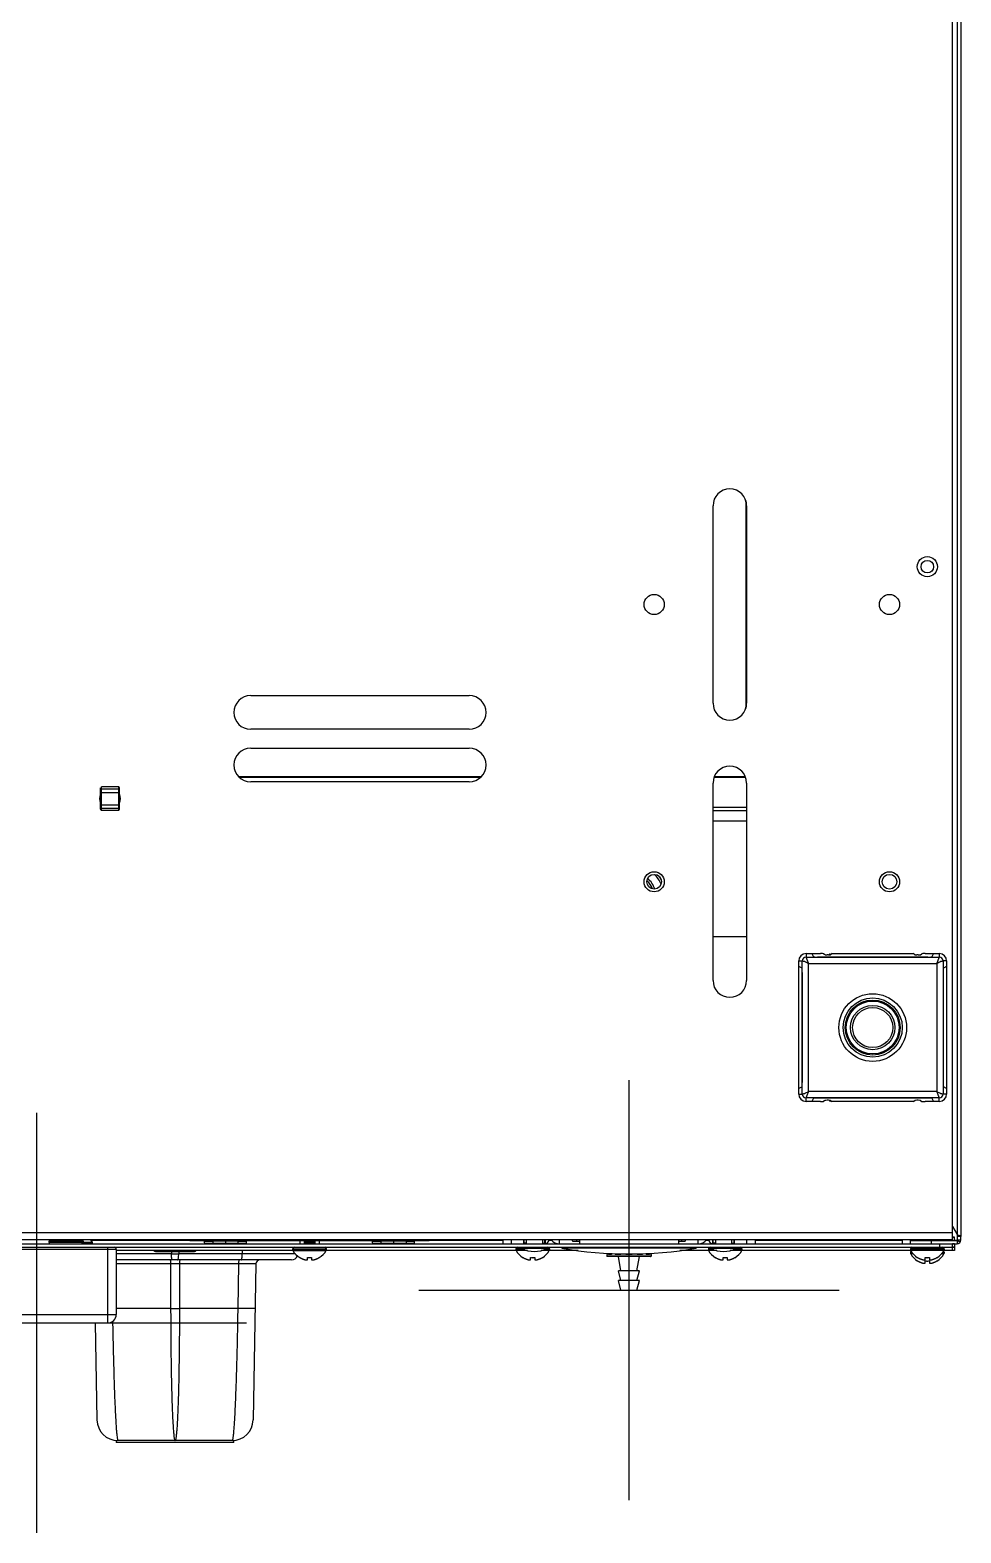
# Model space of a CAD drawing. Header units: millimetres. Extents: x 341 to 4391, y 324 to 2971.
# Drawn here: x 3081.6 to 3303.1, y 2255.9 to 2613.6 of the extents above; entities that cross this region are included whole.
import ezdxf

# ---------------------------------------------------------------- set-up
doc = ezdxf.new("R2010")
doc.units = ezdxf.units.MM
doc.header["$LTSCALE"] = 256.666667
doc.layers.get('0').update_dxf_attribs({"linetype": 'CONTINUOUS'})
doc.layers.add('ASSI', color=7, linetype='CONTINUOUS')
doc.layers.add('GEOM', color=7, linetype='CONTINUOUS')

msp = doc.modelspace()

# ---------------------------------------------------------------- linework, layer by layer
at = {"color": 9, "linetype": 'Continuous'}
for p, q in [((3302.16, 2873.78), (3302.16, 2325.58)), ((3266.21, 2393.79), (3266.21, 2392.92)), ((3297.9, 2393.79), (3297.9, 2392.92)), ((3264.45, 2392.03), (3265.31, 2392.03)), ((3265.31, 2360.34), (3265.31, 2392.03)), ((3266.21, 2392.92), (3297.9, 2392.92)), ((3266.82, 2391.42), (3297.29, 2391.42)), ((3266.82, 2360.95), (3266.82, 2391.42)), ((3297.29, 2391.42), (3297.29, 2360.95)), ((3299.66, 2392.03), (3298.8, 2392.03)), ((3298.8, 2392.03), (3298.8, 2360.34)), ((3264.45, 2360.34), (3265.31, 2360.34)), ((3297.9, 2359.44), (3266.21, 2359.44)), ((3266.21, 2358.58), (3266.21, 2359.44)), ((3297.29, 2360.95), (3266.82, 2360.95)), ((3297.9, 2358.58), (3297.9, 2359.44)), ((3299.66, 2360.34), (3298.8, 2360.34)), ((3252.06, 2325.68), (3252.06, 2324.68)), ((3301.56, 2325.58), (3302.16, 2325.58)), ((3302.16, 2325.48), (3302.16, 2324.68)), ((3302.87, 2325.03), (3302.23, 2325.52)), ((3303.06, 2325.58), (3302.26, 2325.58)), ((3229.31, 2321.78), (3218.81, 2321.78))]:
    msp.add_line(p, q, dxfattribs=at)
at = {"color": 7, "linetype": 'Continuous'}
for p, q in [((3303.06, 2873.78), (3303.06, 2326.48)), ((3301.06, 2325.68), (3301.06, 2871.77)), ((3251.86, 2501.62), (3251.86, 2452.15)), ((3251.96, 2501.25), (3251.96, 2452.51)), ((3244.06, 2453.38), (3244.06, 2500.38)), ((3252.06, 2500.38), (3252.06, 2453.38)), ((3134.06, 2455.18), (3186.06, 2455.18)), ((3186.06, 2447.18), (3134.06, 2447.18)), ((3134.06, 2442.68), (3186.06, 2442.68)), ((3098.31, 2428.16), (3098.31, 2433.21)), ((3102.56, 2433.46), (3098.56, 2433.46)), ((3098.56, 2427.9), (3098.56, 2433.46)), ((3102.56, 2432.95), (3098.56, 2432.95)), ((3102.56, 2433.46), (3102.56, 2427.9)), ((3102.81, 2428.16), (3102.81, 2433.21)), ((3131.15, 2435.94), (3188.97, 2435.94)), ((3131.28, 2435.8), (3188.83, 2435.8)), ((3186.06, 2434.68), (3134.06, 2434.68)), ((3244.06, 2387.38), (3244.06, 2434.38)), ((3244.32, 2435.8), (3251.79, 2435.8)), ((3244.38, 2435.94), (3251.73, 2435.94)), ((3252.06, 2434.38), (3252.06, 2387.38)), ((3098.31, 2432.16), (3102.81, 2432.16)), ((3098.31, 2429.21), (3102.81, 2429.21)), ((3098.56, 2428.41), (3102.56, 2428.41)), ((3098.56, 2427.9), (3102.56, 2427.9)), ((3244.06, 2428.63), (3252.06, 2428.63)), ((3244.06, 2427.88), (3252.06, 2427.88)), ((3244.06, 2425.38), (3252.06, 2425.38)), ((3244.06, 2397.88), (3252.06, 2397.88)), ((3266.21, 2393.79), (3269.6, 2393.79)), ((3267.56, 2393.79), (3267.95, 2393)), ((3270.71, 2393.52), (3270.35, 2393.76)), ((3271.52, 2393.51), (3271.22, 2393.51)), ((3272.42, 2393.79), (3272.02, 2393.52)), ((3272.42, 2393.79), (3291.69, 2393.79)), ((3292.09, 2393.52), (3291.69, 2393.79)), ((3292.9, 2393.51), (3292.59, 2393.51)), ((3293.4, 2393.52), (3293.76, 2393.76)), ((3294.51, 2393.79), (3297.9, 2393.79)), ((3296.55, 2393.79), (3296.16, 2393)), ((3264.45, 2360.34), (3264.45, 2392.03)), ((3265.24, 2390.28), (3264.45, 2390.68)), ((3295.15, 2392.96), (3268.96, 2392.96)), ((3299.66, 2390.68), (3298.87, 2390.28)), ((3299.66, 2392.03), (3299.66, 2360.34)), ((3265.28, 2389.28), (3265.28, 2363.09)), ((3298.83, 2389.28), (3298.83, 2363.09)), ((3265.24, 2362.08), (3264.45, 2361.69)), ((3299.66, 2361.69), (3298.87, 2362.08)), ((3269.6, 2358.58), (3266.21, 2358.58)), ((3267.95, 2359.37), (3267.56, 2358.58)), ((3295.15, 2359.4), (3268.96, 2359.4)), ((3270.71, 2358.84), (3270.35, 2358.6)), ((3271.52, 2358.86), (3271.22, 2358.86)), ((3272.02, 2358.84), (3272.42, 2358.58)), ((3291.69, 2358.58), (3272.42, 2358.58)), ((3291.69, 2358.58), (3292.09, 2358.84)), ((3292.9, 2358.86), (3292.59, 2358.86)), ((3293.4, 2358.84), (3293.76, 2358.6)), ((3297.9, 2358.58), (3294.51, 2358.58)), ((3296.16, 2359.37), (3296.55, 2358.58)), ((3301.06, 2328.8), (3302.16, 2326.89)), ((3301.06, 2325.68), (2705.06, 2325.68)), ((3119.56, 2325.68), (3119.56, 2325.48)), ((3119.56, 2325.48), (3176.56, 2325.48)), ((3123.06, 2324.92), (3123.06, 2325.48)), ((3125.02, 2325.28), (3123.06, 2325.25)), ((3124.56, 2325.68), (3124.56, 2325.48)), ((3128.06, 2325.33), (3125.02, 2325.28)), ((3125.02, 2325.28), (3125.02, 2324.89)), ((3128.06, 2325.48), (3128.06, 2325.33)), ((3131.09, 2325.28), (3128.06, 2325.33)), ((3128.06, 2325.33), (3128.06, 2324.83)), ((3131.09, 2324.89), (3131.09, 2325.28)), ((3133.06, 2325.25), (3131.09, 2325.28)), ((3133.06, 2324.92), (3133.06, 2325.48)), ((3145.76, 2325.48), (3145.76, 2324.68)), ((3146.81, 2325.48), (3146.81, 2324.68)), ((3146.81, 2325.47), (3149.31, 2325.47)), ((3149.31, 2325.48), (3149.31, 2324.68)), ((3150.36, 2325.48), (3150.36, 2324.68)), ((3163.06, 2324.92), (3163.06, 2325.48)), ((3165.02, 2325.28), (3163.06, 2325.25)), ((3168.06, 2325.33), (3165.02, 2325.28)), ((3165.02, 2325.28), (3165.02, 2324.89)), ((3168.06, 2325.48), (3168.06, 2325.33)), ((3171.09, 2325.28), (3168.06, 2325.33)), ((3168.06, 2325.33), (3168.06, 2324.83)), ((3171.09, 2324.89), (3171.09, 2325.28)), ((3173.06, 2325.25), (3171.09, 2325.28)), ((3171.56, 2325.68), (3171.56, 2325.48)), ((3173.06, 2324.92), (3173.06, 2325.48)), ((3176.56, 2325.68), (3176.56, 2325.48)), ((3194.06, 2325.48), (3176.56, 2325.48)), ((3194.06, 2325.68), (3194.06, 2324.68)), ((3196.06, 2325.68), (3196.06, 2324.68)), ((3199.01, 2324.88), (3199.01, 2325.68)), ((3199.12, 2324.88), (3199.12, 2325.68)), ((3199.62, 2325.68), (3199.62, 2324.68)), ((3203.49, 2325.68), (3203.49, 2324.68)), ((3203.99, 2325.68), (3203.99, 2324.88)), ((3204.11, 2325.68), (3204.11, 2324.88)), ((3205.74, 2325.48), (3205.06, 2325.48)), ((3207.56, 2324.68), (3207.56, 2325.68)), ((3210.66, 2325.36), (3212.28, 2325.36)), ((3211.54, 2325.68), (3211.54, 2325.36)), ((3212.28, 2325.68), (3212.28, 2324.68)), ((3235.83, 2325.68), (3235.83, 2324.68)), ((3235.83, 2325.36), (3237.45, 2325.36)), ((3236.57, 2325.68), (3236.57, 2325.36)), ((3240.56, 2324.68), (3240.56, 2325.68)), ((3243.06, 2325.48), (3242.38, 2325.48)), ((3244.01, 2324.88), (3244.01, 2325.68)), ((3244.12, 2324.88), (3244.12, 2325.68)), ((3244.62, 2325.68), (3244.62, 2324.68)), ((3248.49, 2325.68), (3248.49, 2324.68)), ((3248.99, 2325.68), (3248.99, 2324.88)), ((3249.11, 2325.68), (3249.11, 2324.88)), ((3254.06, 2325.68), (3254.06, 2324.68)), ((3289.06, 2325.68), (3289.06, 2324.68)), ((3291.06, 2324.68), (3291.06, 2325.48)), ((3293.3, 2325.48), (3292.96, 2325.68)), ((3293.46, 2325.48), (3293.46, 2325.68)), ((3296.06, 2324.68), (3296.06, 2325.48)), ((3296.66, 2325.48), (3296.66, 2325.68)), ((3296.81, 2325.48), (3297.16, 2325.68)), ((3301.56, 2326.28), (3301.06, 2326.28)), ((3301.56, 2326.21), (3301.06, 2326.21)), ((3301.56, 2325.48), (3301.56, 2326.28)), ((3302.16, 2326.89), (3302.26, 2326.86)), ((3302.16, 2325.58), (3302.16, 2325.48)), ((3303.06, 2326.48), (3302.26, 2326.48)), ((3303.06, 2325.58), (3303.06, 2326.48)), ((2703.96, 2324.68), (3302.16, 2324.68)), ((3111.44, 2322.88), (3120.67, 2322.88)), ((3115.19, 2322.88), (3115.19, 2322.33)), ((3116.92, 2322.88), (3116.92, 2322.33)), ((3132.04, 2322.33), (3116.92, 2322.33)), ((3123.06, 2324.92), (3125.02, 2324.89)), ((3125.02, 2324.89), (3128.06, 2324.83)), ((3128.06, 2324.83), (3131.09, 2324.89)), ((3128.06, 2324.68), (3128.06, 2324.83)), ((3131.09, 2324.89), (3133.06, 2324.92)), ((3132.06, 2323.08), (3132.04, 2322.33)), ((3132.78, 2322.33), (3132.04, 2322.33)), ((3144.06, 2323.48), (3152.06, 2323.48)), ((3144.06, 2323.28), (3144.06, 2323.48)), ((3144.06, 2323.28), (3152.06, 2323.28)), ((3144.11, 2323.08), (3152, 2323.08)), ((3146.81, 2325.18), (3149.31, 2325.18)), ((3146.81, 2325.08), (3149.31, 2325.08)), ((3146.81, 2324.79), (3149.31, 2324.79)), ((3197.21, 2323.08), (3152, 2323.08)), ((3152.06, 2323.28), (3152.06, 2323.48)), ((3163.06, 2324.92), (3165.02, 2324.89)), ((3165.02, 2324.89), (3168.06, 2324.83)), ((3168.06, 2324.83), (3171.09, 2324.89)), ((3168.06, 2324.68), (3168.06, 2324.83)), ((3171.09, 2324.89), (3173.06, 2324.92)), ((3198.78, 2323.48), (3197.16, 2323.48)), ((3197.16, 2323.48), (3197.16, 2323.28)), ((3199.28, 2323.28), (3197.16, 2323.28)), ((3199.94, 2323.08), (3197.21, 2323.08)), ((3198.56, 2323.88), (3198.56, 2323.58)), ((3204.56, 2323.58), (3198.56, 2323.58)), ((3199.62, 2324.88), (3199.01, 2324.88)), ((3205.1, 2323.08), (3203.17, 2323.08)), ((3203.49, 2324.88), (3204.11, 2324.88)), ((3205.16, 2323.28), (3203.83, 2323.28)), ((3203.96, 2324.68), (3203.96, 2324.88)), ((3205.16, 2323.48), (3204.33, 2323.48)), ((3204.56, 2323.88), (3204.56, 2323.58)), ((3211.95, 2323.08), (3205.1, 2323.08)), ((3205.16, 2323.48), (3205.16, 2323.28)), ((3208.06, 2323.88), (3208.06, 2323.63)), ((3218.86, 2322.18), (3218.81, 2322.18)), ((3218.86, 2322.43), (3218.86, 2322.18)), ((3229.2, 2321.68), (3218.91, 2321.68)), ((3219.18, 2322.42), (3219.18, 2322.18)), ((3219.93, 2322.18), (3219.18, 2322.18)), ((3219.93, 2322.4), (3219.93, 2322.18)), ((3220.81, 2322.37), (3220.81, 2322.18)), ((3222.11, 2322.18), (3220.81, 2322.18)), ((3221.31, 2322.36), (3221.31, 2322.18)), ((3222.11, 2322.34), (3222.11, 2322.18)), ((3223.31, 2322.3), (3223.31, 2322.18)), ((3224.81, 2322.18), (3223.31, 2322.18)), ((3224.81, 2322.3), (3224.81, 2322.18)), ((3226, 2322.34), (3226, 2322.18)), ((3227.3, 2322.18), (3226, 2322.18)), ((3226.8, 2322.36), (3226.8, 2322.18)), ((3227.3, 2322.37), (3227.3, 2322.18)), ((3228.18, 2322.4), (3228.18, 2322.18)), ((3228.93, 2322.18), (3228.18, 2322.18)), ((3228.93, 2322.42), (3228.93, 2322.18)), ((3229.25, 2322.43), (3229.25, 2322.18)), ((3229.31, 2322.18), (3229.25, 2322.18)), ((3243.01, 2323.08), (3236.16, 2323.08)), ((3240.06, 2323.88), (3240.06, 2323.63)), ((3243.78, 2323.48), (3242.96, 2323.48)), ((3242.96, 2323.48), (3242.96, 2323.28)), ((3244.28, 2323.28), (3242.96, 2323.28)), ((3244.94, 2323.08), (3243.01, 2323.08)), ((3243.56, 2323.88), (3243.56, 2323.58)), ((3244.62, 2324.88), (3244.01, 2324.88)), ((3244.16, 2324.68), (3244.16, 2324.88)), ((3248.49, 2324.88), (3249.11, 2324.88)), ((3301.05, 2323.88), (3301.56, 2323.88)), ((3301.06, 2323.88), (3301.06, 2324.68)), ((3301.56, 2324.66), (3301.06, 2324.66)), ((3301.56, 2323.89), (3301.06, 2323.89)), ((3301.56, 2324.66), (3301.56, 2323.89)), ((3145.76, 2321.4), (3145.76, 2321.44)), ((3147.56, 2320.89), (3147.56, 2321.44)), ((3148.56, 2321.44), (3148.56, 2320.89)), ((3150.36, 2321.44), (3150.36, 2321.4)), ((3198.86, 2321.4), (3198.86, 2321.44)), ((3200.66, 2320.89), (3200.66, 2321.44)), ((3201.66, 2321.44), (3201.66, 2320.89)), ((3203.46, 2321.44), (3203.46, 2321.4)), ((3244.66, 2321.4), (3244.66, 2321.44)), ((3246.46, 2320.89), (3246.46, 2321.44)), ((3247.46, 2321.44), (3247.46, 2320.89)), ((3249.26, 2321.44), (3249.26, 2321.4)), ((3292.76, 2321.4), (3292.76, 2321.44)), ((3292.76, 2320.6), (3292.76, 2320.64)), ((3294.56, 2320.89), (3294.56, 2321.44)), ((3294.56, 2320.09), (3294.56, 2320.64)), ((3295.56, 2321.44), (3295.56, 2320.89)), ((3295.56, 2320.64), (3295.56, 2320.09)), ((3297.36, 2321.44), (3297.36, 2321.4)), ((3297.36, 2320.64), (3297.36, 2320.6)), ((3130.06, 2277.38), (3102.06, 2277.38))]:
    msp.add_line(p, q, dxfattribs=at)
at = {"color": 4}
for p, q in [((3224.06, 2363.68), (3224.06, 2263.68)), ((3174.06, 2313.68), (3274.06, 2313.68))]:
    msp.add_line(p, q, dxfattribs=at)
at = {"color": 1}
for p, q in [((3083.06, 2355.88), (3083.06, 2255.88)), ((3033.06, 2305.88), (3133.06, 2305.88))]:
    msp.add_line(p, q, dxfattribs=at)
at = {"color": 7, "linetype": 'Continuous'}
for centre, radius in [((3295.06, 2485.88), 2.4), ((3295.06, 2485.88), 1.5), ((3230.06, 2476.88), 2.4), ((3286.06, 2476.88), 2.4), ((3230.06, 2410.88), 2.4), ((3230.06, 2410.88), 1.75), ((3286.06, 2410.88), 2.4), ((3286.06, 2410.88), 1.75), ((3282.06, 2376.18), 7.04), ((3282.06, 2376.18), 5.28)]:
    msp.add_circle(centre, radius, dxfattribs=at)
at = {"color": 9, "linetype": 'Continuous'}
for radius in [8.05, 6.54, 6.29, 4.78]:
    msp.add_circle((3282.06, 2376.18), radius, dxfattribs=at)
at = {"color": 7, "linetype": 'Continuous'}
for centre, radius, start, end in [((3248.06, 2500.38), 4, 0, 180), ((3134.06, 2451.18), 4, 90, 270), ((3186.06, 2451.18), 4, 270, 90), ((3248.06, 2453.38), 4, 180, 360), ((3134.06, 2438.68), 4, 90, 270), ((3186.06, 2438.68), 4, 270, 90), ((3248.06, 2434.38), 4, 0, 180), ((3100.56, 2430.68), 2.48, 155.4067, 204.5933), ((3100.56, 2430.68), 2.48, 335.4067, 24.5933), ((3224.56, 2407.18), 5.5, 21.3114, 46.4729), ((3224.56, 2407.18), 6, 19.0145, 48.7264), ((3224.06, 2406.68), 8.5, 25.4945, 44.4648), ((3224.06, 2406.68), 9, 30.9796, 39.0329), ((3266.21, 2392.03), 1.76, 90, 180), ((3297.9, 2392.03), 1.76, 0, 90), ((3248.06, 2387.38), 4, 180, 360), ((3266.21, 2360.34), 1.76, 180, 270), ((3297.9, 2360.34), 1.76, 270, 360), ((3090.25, 2323.06), 4.8, 146.7141, 149.6988), ((3089.86, 2323.06), 4.8, 30.3012, 33.2859), ((3123.31, 2325.25), 0.25, 109.6795, 180), ((3132.81, 2325.25), 0.25, 360, 70.3193), ((3163.31, 2325.25), 0.25, 109.6795, 180), ((3172.81, 2325.25), 0.25, 360, 70.3193), ((3203.96, 2325.78), 1.1, 270, 354.6677), ((3207.56, 2327.18), 2.5, 217.2412, 270), ((3240.56, 2327.18), 2.5, 270, 322.7588), ((3244.16, 2325.78), 1.1, 185.3323, 270), ((3302.16, 2325.58), 0.9, 270, 360), ((3302.16, 2325.58), 0.1, 270, 360), ((3111.44, 2323.38), 0.5, 217.0431, 270), ((3116.06, 2785.42), 463.09, 269.8926, 270.1074), ((3120.67, 2323.38), 0.5, 270, 322.9569), ((3123.31, 2324.92), 0.25, 180, 250.3193), ((3132.81, 2324.92), 0.25, 289.6807, 0), ((3144.46, 2323.48), 0.4, 90, 180), ((3144.46, 2323.28), 0.4, 180, 210.3012), ((3151.66, 2323.48), 0.4, 0, 90), ((3151.66, 2323.28), 0.4, 329.6988, 360), ((3163.31, 2324.92), 0.25, 180, 250.3193), ((3172.81, 2324.92), 0.25, 289.6807, 0), ((3197.56, 2323.48), 0.4, 90, 180), ((3197.56, 2323.28), 0.4, 180, 210.3012), ((3201.35, 2325.5), 4.8, 210.3012, 238.6273), ((3201.56, 2329.66), 6.78, 243.732, 296.268), ((3200.96, 2325.5), 4.8, 301.3727, 329.6988), ((3204.76, 2323.48), 0.4, 0, 90), ((3204.76, 2323.28), 0.4, 329.6988, 360), ((3218.91, 2321.78), 0.1, 180, 270), ((3229.21, 2321.78), 0.1, 270, 360), ((3243.36, 2323.48), 0.4, 90, 180), ((3243.36, 2323.28), 0.4, 180, 210.3012), ((3247.15, 2325.5), 4.8, 210.3012, 238.6273), ((3246.76, 2325.5), 4.8, 301.3727, 329.6988), ((3295.25, 2325.5), 4.8, 210.3012, 238.6273), ((3295.25, 2324.7), 4.8, 210.3012, 238.6273), ((3294.86, 2325.5), 4.8, 301.3727, 329.6988), ((3294.86, 2324.7), 4.8, 301.3727, 329.6988), ((3148.24, 2325.49), 4.75, 238.4659, 241.0313), ((3148.24, 2325.49), 4.75, 241.0316, 241.9926), ((3148.24, 2325.48), 4.75, 241.9926, 243.3187), ((3148.24, 2325.48), 4.74, 243.3188, 244.4598), ((3148.24, 2325.48), 4.74, 244.4598, 245.4278), ((3148.23, 2325.47), 4.73, 245.4278, 246.6825), ((3148.23, 2325.47), 4.73, 246.6826, 247.4526), ((3148.23, 2325.46), 4.72, 247.4524, 248.9975), ((3148.23, 2325.45), 4.72, 248.9977, 249.4819), ((3148.22, 2325.44), 4.7, 249.4813, 251.5344), ((3148.22, 2325.42), 4.68, 251.535, 252.6227), ((3148.21, 2325.41), 4.67, 252.6228, 253.6051), ((3148.2, 2325.38), 4.64, 253.6036, 255.6824), ((3147.31, 2322.88), 2.01, 262.7256, 264.8598), ((3147.31, 2322.85), 1.98, 264.8627, 265.7144), ((3147.31, 2322.84), 1.97, 265.714, 266.9766), ((3147.31, 2322.83), 1.96, 266.9771, 268.0037), ((3147.31, 2322.82), 1.95, 268.0037, 269.0738), ((3147.31, 2322.82), 1.95, 269.0741, 270.1995), ((3147.31, 2322.82), 1.95, 270.1995, 271.1541), ((3147.31, 2322.83), 1.95, 271.1545, 272.3767), ((3147.31, 2322.83), 1.96, 272.3765, 273.2159), ((3147.3, 2322.84), 1.97, 273.2167, 274.6016), ((3147.3, 2322.86), 1.98, 274.6009, 275.2558), ((3147.3, 2322.88), 2.01, 275.2585, 277.2741), ((3148.06, 2325.2), 3.79, 262.4012, 264.9222), ((3148.06, 2325.19), 3.78, 264.9231, 265.7954), ((3148.06, 2325.18), 3.78, 265.7953, 267.4577), ((3148.06, 2325.18), 3.77, 267.4579, 272.5421), ((3148.06, 2325.18), 3.78, 272.5423, 274.2047), ((3148.05, 2325.19), 3.78, 274.2046, 275.0769), ((3148.05, 2325.2), 3.79, 275.0778, 277.5988), ((3148.81, 2322.88), 2.01, 262.7259, 264.7415), ((3148.81, 2322.86), 1.98, 264.7442, 265.3991), ((3148.81, 2322.84), 1.97, 265.3984, 266.7833), ((3148.81, 2322.83), 1.96, 266.7841, 267.6235), ((3148.81, 2322.83), 1.96, 267.6234, 268.8455), ((3148.81, 2322.82), 1.95, 268.8459, 270.9258), ((3148.81, 2322.82), 1.95, 270.9261, 271.9964), ((3148.81, 2322.83), 1.96, 271.9964, 273.0228), ((3148.8, 2322.84), 1.97, 273.0233, 274.286), ((3148.8, 2322.85), 1.98, 274.2856, 275.1372), ((3148.8, 2322.88), 2.01, 275.1401, 277.2744), ((3147.91, 2325.38), 4.64, 284.3176, 286.3964), ((3147.9, 2325.41), 4.67, 286.3949, 287.3772), ((3147.9, 2325.42), 4.68, 287.3773, 288.465), ((3147.89, 2325.44), 4.7, 288.4656, 290.5187), ((3147.89, 2325.45), 4.72, 290.5181, 291.0023), ((3147.88, 2325.46), 4.72, 291.0025, 292.5476), ((3147.88, 2325.47), 4.73, 292.5474, 293.3174), ((3147.88, 2325.47), 4.73, 293.3175, 294.5722), ((3147.88, 2325.48), 4.74, 294.5722, 295.5402), ((3147.87, 2325.48), 4.74, 295.5402, 296.6812), ((3147.87, 2325.48), 4.75, 296.6813, 298.0074), ((3147.87, 2325.49), 4.75, 298.0074, 298.9684), ((3147.87, 2325.49), 4.75, 298.9687, 301.5341), ((3201.34, 2325.49), 4.75, 238.4659, 241.0313), ((3201.34, 2325.49), 4.75, 241.0316, 241.9926), ((3201.34, 2325.48), 4.75, 241.9926, 243.3187), ((3201.34, 2325.48), 4.74, 243.3188, 244.4598), ((3201.34, 2325.48), 4.74, 244.4598, 245.4278), ((3201.33, 2325.47), 4.73, 245.4278, 246.6825), ((3201.33, 2325.47), 4.73, 246.6826, 247.4526), ((3201.33, 2325.46), 4.72, 247.4524, 248.9975), ((3201.33, 2325.45), 4.72, 248.9977, 249.4819), ((3201.32, 2325.44), 4.7, 249.4813, 251.5344), ((3201.32, 2325.42), 4.68, 251.535, 252.6227), ((3201.31, 2325.41), 4.67, 252.6228, 253.6051), ((3201.3, 2325.38), 4.64, 253.6036, 255.6824), ((3200.41, 2322.88), 2.01, 262.7259, 264.7415), ((3200.41, 2322.86), 1.98, 264.7442, 265.3991), ((3200.41, 2322.84), 1.97, 265.3984, 266.7833), ((3200.41, 2322.83), 1.96, 266.7841, 267.6235), ((3200.41, 2322.83), 1.96, 267.6234, 268.8455), ((3200.41, 2322.82), 1.95, 268.8459, 270.9258), ((3200.41, 2322.82), 1.95, 270.9261, 271.9964), ((3200.41, 2322.83), 1.96, 271.9964, 273.0228), ((3200.4, 2322.84), 1.97, 273.0233, 274.286), ((3200.4, 2322.85), 1.98, 274.2856, 275.1372), ((3200.4, 2322.88), 2.01, 275.1401, 277.2744), ((3201.16, 2325.19), 3.79, 262.4006, 267.4511), ((3201.16, 2325.18), 3.77, 267.455, 270), ((3201.16, 2325.18), 3.77, 270, 272.545), ((3201.15, 2325.19), 3.79, 272.5489, 277.5994), ((3201.91, 2322.88), 2.01, 262.7256, 264.8598), ((3201.91, 2322.85), 1.98, 264.8627, 265.7144), ((3201.91, 2322.84), 1.97, 265.714, 266.9766), ((3201.91, 2322.83), 1.96, 266.9771, 268.0037), ((3201.91, 2322.82), 1.95, 268.0037, 269.0738), ((3201.91, 2322.82), 1.95, 269.0741, 270.1995), ((3201.91, 2322.82), 1.95, 270.1995, 271.1541), ((3201.91, 2322.83), 1.95, 271.1545, 272.3767), ((3201.91, 2322.83), 1.96, 272.3765, 273.2159), ((3201.9, 2322.84), 1.97, 273.2167, 274.6016), ((3201.9, 2322.86), 1.98, 274.6009, 275.2558), ((3201.9, 2322.88), 2.01, 275.2585, 277.2741), ((3201.01, 2325.38), 4.64, 284.3176, 286.3964), ((3201, 2325.41), 4.67, 286.3949, 287.3772), ((3201, 2325.42), 4.68, 287.3773, 288.465), ((3200.99, 2325.44), 4.7, 288.4656, 290.5187), ((3200.99, 2325.45), 4.72, 290.5181, 291.0023), ((3200.98, 2325.46), 4.72, 291.0025, 292.5476), ((3200.98, 2325.47), 4.73, 292.5474, 293.3174), ((3200.98, 2325.47), 4.73, 293.3175, 294.5722), ((3200.98, 2325.48), 4.74, 294.5722, 295.5402), ((3200.97, 2325.48), 4.74, 295.5402, 296.6812), ((3200.97, 2325.48), 4.75, 296.6813, 298.0074), ((3200.97, 2325.49), 4.75, 298.0074, 298.9684), ((3200.97, 2325.49), 4.75, 298.9687, 301.5341), ((3247.14, 2325.49), 4.75, 238.4659, 241.0313), ((3247.14, 2325.49), 4.75, 241.0316, 241.9926), ((3247.14, 2325.48), 4.75, 241.9926, 243.3187), ((3247.14, 2325.48), 4.74, 243.3188, 244.4598), ((3247.14, 2325.48), 4.74, 244.4598, 245.4278), ((3247.13, 2325.47), 4.73, 245.4278, 246.6825), ((3247.13, 2325.47), 4.73, 246.6826, 247.4526), ((3247.13, 2325.46), 4.72, 247.4524, 248.9975), ((3247.13, 2325.45), 4.72, 248.9977, 249.4819), ((3247.12, 2325.44), 4.7, 249.4813, 251.5344), ((3247.12, 2325.42), 4.68, 251.535, 252.6227), ((3247.11, 2325.41), 4.67, 252.6228, 253.6051), ((3247.1, 2325.38), 4.64, 253.6036, 255.6824), ((3246.21, 2322.88), 2.01, 262.7259, 264.7415), ((3246.21, 2322.86), 1.98, 264.7442, 265.3991), ((3246.21, 2322.84), 1.97, 265.3984, 266.7833), ((3246.21, 2322.83), 1.96, 266.7841, 267.6235), ((3246.21, 2322.83), 1.96, 267.6234, 268.8455), ((3246.21, 2322.82), 1.95, 268.8459, 270.9258), ((3246.21, 2322.82), 1.95, 270.9261, 271.9964), ((3246.21, 2322.83), 1.96, 271.9964, 273.0228), ((3246.2, 2322.84), 1.97, 273.0233, 274.286), ((3246.2, 2322.85), 1.98, 274.2856, 275.1372), ((3246.2, 2322.88), 2.01, 275.1401, 277.2744), ((3246.96, 2325.19), 3.79, 262.4006, 267.4511), ((3246.96, 2325.18), 3.77, 267.455, 270), ((3246.96, 2325.18), 3.77, 270, 272.545), ((3246.95, 2325.19), 3.79, 272.5489, 277.5994), ((3247.71, 2322.88), 2.01, 262.7256, 264.8598), ((3247.71, 2322.85), 1.98, 264.8627, 265.7144), ((3247.71, 2322.84), 1.97, 265.714, 266.9766), ((3247.71, 2322.83), 1.96, 266.9771, 268.0037), ((3247.71, 2322.82), 1.95, 268.0037, 269.0738), ((3247.71, 2322.82), 1.95, 269.0741, 270.1995), ((3247.71, 2322.82), 1.95, 270.1995, 271.1541), ((3247.71, 2322.83), 1.95, 271.1545, 272.3767), ((3247.71, 2322.83), 1.96, 272.3765, 273.2159), ((3247.7, 2322.84), 1.97, 273.2167, 274.6016), ((3247.7, 2322.86), 1.98, 274.6009, 275.2558), ((3247.7, 2322.88), 2.01, 275.2585, 277.2741), ((3246.81, 2325.38), 4.64, 284.3176, 286.3964), ((3246.8, 2325.41), 4.67, 286.3949, 287.3772), ((3246.8, 2325.42), 4.68, 287.3773, 288.465), ((3246.79, 2325.44), 4.7, 288.4656, 290.5187), ((3246.79, 2325.45), 4.72, 290.5181, 291.0023), ((3246.78, 2325.46), 4.72, 291.0025, 292.5476), ((3246.78, 2325.47), 4.73, 292.5474, 293.3174), ((3246.78, 2325.47), 4.73, 293.3175, 294.5722), ((3246.78, 2325.48), 4.74, 294.5722, 295.5402), ((3246.77, 2325.48), 4.74, 295.5402, 296.6812), ((3246.77, 2325.48), 4.75, 296.6813, 298.0074), ((3246.77, 2325.49), 4.75, 298.0074, 298.9684), ((3246.77, 2325.49), 4.75, 298.9687, 301.5341), ((3295.24, 2325.49), 4.75, 238.4659, 241.0313), ((3295.24, 2324.69), 4.75, 238.4659, 241.0313), ((3295.24, 2325.49), 4.75, 241.0316, 241.9926), ((3295.24, 2324.69), 4.75, 241.0316, 241.9926), ((3295.24, 2325.48), 4.75, 241.9926, 243.3187), ((3295.24, 2324.68), 4.75, 241.9926, 243.3187), ((3295.24, 2325.48), 4.74, 243.3188, 244.4598), ((3295.24, 2324.68), 4.74, 243.3188, 244.4598), ((3295.24, 2325.48), 4.74, 244.4598, 245.4278), ((3295.24, 2324.68), 4.74, 244.4598, 245.4278), ((3295.23, 2325.47), 4.73, 245.4278, 246.6825), ((3295.23, 2324.67), 4.73, 245.4278, 246.6825), ((3295.23, 2325.47), 4.73, 246.6826, 247.4526), ((3295.23, 2324.67), 4.73, 246.6826, 247.4526), ((3295.23, 2325.46), 4.72, 247.4524, 248.9975), ((3295.23, 2324.66), 4.72, 247.4524, 248.9975), ((3295.23, 2325.45), 4.72, 248.9977, 249.4819), ((3295.23, 2324.65), 4.72, 248.9977, 249.4819), ((3295.22, 2325.44), 4.7, 249.4813, 251.5344), ((3295.22, 2324.64), 4.7, 249.4813, 251.5344), ((3295.22, 2325.42), 4.68, 251.535, 252.6227), ((3295.22, 2324.62), 4.68, 251.535, 252.6227), ((3295.21, 2325.41), 4.67, 252.6228, 253.6051), ((3295.21, 2324.61), 4.67, 252.6228, 253.6051), ((3295.2, 2325.38), 4.64, 253.6036, 255.6824), ((3295.2, 2324.58), 4.64, 253.6036, 255.6824), ((3294.31, 2322.88), 2.01, 262.7259, 264.7415), ((3294.31, 2322.08), 2.01, 262.7259, 264.7415), ((3294.31, 2322.86), 1.98, 264.7442, 265.3991), ((3294.31, 2322.06), 1.98, 264.7442, 265.3991), ((3294.31, 2322.84), 1.97, 265.3984, 266.7833), ((3294.31, 2322.04), 1.97, 265.3984, 266.7833), ((3294.31, 2322.83), 1.96, 266.7841, 267.6235), ((3294.31, 2322.03), 1.96, 266.7841, 267.6235), ((3294.31, 2322.83), 1.96, 267.6234, 268.8455), ((3294.31, 2322.03), 1.96, 267.6234, 268.8455), ((3294.31, 2322.82), 1.95, 268.8459, 270.9258), ((3294.31, 2322.02), 1.95, 268.8459, 270.9258), ((3294.31, 2322.82), 1.95, 270.9261, 271.9964), ((3294.31, 2322.02), 1.95, 270.9261, 271.9964), ((3294.31, 2322.83), 1.96, 271.9964, 273.0228), ((3294.31, 2322.03), 1.96, 271.9964, 273.0228), ((3294.3, 2322.84), 1.97, 273.0233, 274.286), ((3294.3, 2322.04), 1.97, 273.0233, 274.286), ((3294.3, 2322.85), 1.98, 274.2856, 275.1372), ((3294.3, 2322.05), 1.98, 274.2856, 275.1372), ((3294.3, 2322.88), 2.01, 275.1401, 277.2744), ((3294.3, 2322.08), 2.01, 275.1401, 277.2744), ((3295.06, 2325.19), 3.79, 262.4006, 267.4511), ((3295.06, 2324.39), 3.79, 262.4006, 267.4511), ((3295.06, 2325.18), 3.77, 267.455, 270), ((3295.06, 2324.38), 3.77, 267.455, 270), ((3295.06, 2325.18), 3.77, 270, 272.545), ((3295.06, 2324.38), 3.77, 270, 272.545), ((3295.05, 2325.19), 3.79, 272.5489, 277.5994), ((3295.05, 2324.39), 3.79, 272.5489, 277.5994), ((3295.81, 2322.88), 2.01, 262.7256, 264.8598), ((3295.81, 2322.08), 2.01, 262.7256, 264.8598), ((3295.81, 2322.85), 1.98, 264.8627, 265.7144), ((3295.81, 2322.05), 1.98, 264.8627, 265.7144), ((3295.81, 2322.84), 1.97, 265.714, 266.9766), ((3295.81, 2322.04), 1.97, 265.714, 266.9766), ((3295.81, 2322.83), 1.96, 266.9771, 268.0037), ((3295.81, 2322.03), 1.96, 266.9771, 268.0037), ((3295.81, 2322.82), 1.95, 268.0037, 269.0738), ((3295.81, 2322.02), 1.95, 268.0037, 269.0738), ((3295.81, 2322.82), 1.95, 269.0741, 270.1995), ((3295.81, 2322.02), 1.95, 269.0741, 270.1995), ((3295.81, 2322.82), 1.95, 270.1995, 271.1541), ((3295.81, 2322.02), 1.95, 270.1995, 271.1541), ((3295.81, 2322.83), 1.95, 271.1545, 272.3767), ((3295.81, 2322.03), 1.95, 271.1545, 272.3767), ((3295.81, 2322.83), 1.96, 272.3765, 273.2159), ((3295.81, 2322.03), 1.96, 272.3765, 273.2159), ((3295.8, 2322.84), 1.97, 273.2167, 274.6016), ((3295.8, 2322.04), 1.97, 273.2167, 274.6016), ((3295.8, 2322.86), 1.98, 274.6009, 275.2558), ((3295.8, 2322.06), 1.98, 274.6009, 275.2558), ((3295.8, 2322.88), 2.01, 275.2585, 277.2741), ((3295.8, 2322.08), 2.01, 275.2585, 277.2741), ((3294.91, 2325.38), 4.64, 284.3176, 286.3964), ((3294.91, 2324.58), 4.64, 284.3176, 286.3964), ((3294.9, 2325.41), 4.67, 286.3949, 287.3772), ((3294.9, 2324.61), 4.67, 286.3949, 287.3772), ((3294.9, 2325.42), 4.68, 287.3773, 288.465), ((3294.9, 2324.62), 4.68, 287.3773, 288.465), ((3294.89, 2325.44), 4.7, 288.4656, 290.5187), ((3294.89, 2324.64), 4.7, 288.4656, 290.5187), ((3294.89, 2325.45), 4.72, 290.5181, 291.0023), ((3294.89, 2324.65), 4.72, 290.5181, 291.0023), ((3294.88, 2325.46), 4.72, 291.0025, 292.5476), ((3294.88, 2324.66), 4.72, 291.0025, 292.5476), ((3294.88, 2325.47), 4.73, 292.5474, 293.3174), ((3294.88, 2324.67), 4.73, 292.5474, 293.3174), ((3294.88, 2325.47), 4.73, 293.3175, 294.5722), ((3294.88, 2324.67), 4.73, 293.3175, 294.5722), ((3294.88, 2325.48), 4.74, 294.5722, 295.5402), ((3294.88, 2324.68), 4.74, 294.5722, 295.5402), ((3294.87, 2325.48), 4.74, 295.5402, 296.6812), ((3294.87, 2324.68), 4.74, 295.5402, 296.6812), ((3294.87, 2325.48), 4.75, 296.6813, 298.0074), ((3294.87, 2324.68), 4.75, 296.6813, 298.0074), ((3294.87, 2325.49), 4.75, 298.0074, 298.9684), ((3294.87, 2324.69), 4.75, 298.0074, 298.9684), ((3294.87, 2325.49), 4.75, 298.9687, 301.5341), ((3294.87, 2324.69), 4.75, 298.9687, 301.5341)]:
    msp.add_arc(centre, radius, start, end, dxfattribs=at)
at = {"color": 9, "linetype": 'Continuous'}
for centre, start, end in [((3266.21, 2392.03), 90, 180), ((3297.9, 2392.03), 360, 90), ((3266.21, 2360.34), 180, 270), ((3297.9, 2360.34), 270, 0)]:
    msp.add_arc(centre, 0.898, start, end, dxfattribs=at)
at = {"color": 7, "linetype": 'Continuous'}
for centre, major_axis, ratio, start_param, end_param in [((3269.6, 2393.76), (0.754, 0), 0.034921, 0.05236, 1.570796), ((3271.22, 2393.52), (0.503, 0), 0.034921, -3.089233, -1.570796), ((3271.52, 2393.52), (0.503, 0), 0.034921, -1.570796, -0.05236), ((3292.59, 2393.52), (0.503, 0), 0.034921, -3.089233, -1.570796), ((3292.9, 2393.52), (0.503, 0), 0.034921, -1.570796, -0.05236), ((3294.51, 2393.76), (0.754, 0), 0.034921, 1.570796, 3.089233), ((3265.24, 2389.28), (0, 1.01), 0.034921, -1.570796, -0.017453), ((3268.96, 2393), (1.01, 0), 0.034921, -3.124139, -1.570796), ((3295.15, 2393), (1.01, 0), 0.034921, -1.570796, -0.017453), ((3298.87, 2389.28), (0, 1.01), 0.034921, 0.017453, 1.570796), ((3265.24, 2363.09), (0, 1.01), 0.034921, -3.124139, -1.570796), ((3298.87, 2363.09), (0, 1.01), 0.034921, -4.712389, -3.159046), ((3268.96, 2359.37), (1.01, 0), 0.034921, 1.570796, 3.124139), ((3269.6, 2358.6), (0.754, 0), 0.034921, -1.570796, -0.05236), ((3271.22, 2358.84), (0.503, 0), 0.034921, 1.570796, 3.089233), ((3271.52, 2358.84), (0.503, 0), 0.034921, 0.05236, 1.570796), ((3292.59, 2358.84), (0.503, 0), 0.034921, 1.570796, 3.089233), ((3292.9, 2358.84), (0.503, 0), 0.034921, 0.05236, 1.570796), ((3294.51, 2358.6), (0.754, 0), 0.034921, -3.089233, -1.570796), ((3295.15, 2359.37), (1.01, 0), 0.034921, 0.017453, 1.570796), ((3224.06, 2326.7), (13.75, 0), 0.429577, -2.967978, -2.91269), ((3224.06, 2326.7), (13.75, 0), 0.429577, -0.228903, -0.173614)]:
    msp.add_ellipse(centre, major_axis=major_axis, ratio=ratio, start_param=start_param, end_param=end_param, dxfattribs=at)
for points, knots in [([(3098.31, 2432.71), (3098.31, 2432.77), (3098.36, 2432.9), (3098.49, 2432.95), (3098.56, 2432.95)], [0, 0, 0, 0, 0.499121, 1, 1, 1, 1]), ([(3102.81, 2433.21), (3102.81, 2433.27), (3102.75, 2433.4), (3102.62, 2433.46), (3102.55, 2433.46)], [0, 0, 0, 0, 0.499388, 1, 1, 1, 1]), ([(3102.81, 2432.71), (3102.81, 2432.77), (3102.75, 2432.9), (3102.62, 2432.95), (3102.56, 2432.95)], [0, 0, 0, 0, 0.499121, 1, 1, 1, 1]), ([(3098.31, 2428.66), (3098.31, 2428.6), (3098.36, 2428.46), (3098.49, 2428.41), (3098.56, 2428.41)], [0, 0, 0, 0, 0.499121, 1, 1, 1, 1]), ([(3098.31, 2428.16), (3098.31, 2428.09), (3098.36, 2427.96), (3098.49, 2427.9), (3098.56, 2427.9)], [0, 0, 0, 0, 0.499385, 1, 1, 1, 1]), ([(3102.81, 2428.66), (3102.81, 2428.6), (3102.75, 2428.46), (3102.62, 2428.41), (3102.56, 2428.41)], [0, 0, 0, 0, 0.499121, 1, 1, 1, 1]), ([(3102.56, 2427.9), (3102.62, 2427.9), (3102.75, 2427.96), (3102.81, 2428.09), (3102.81, 2428.16)], [0, 0, 0, 0, 0.500629, 1, 1, 1, 1]), ([(3125.02, 2325.28), (3125.02, 2325.3), (3125.02, 2325.37), (3125.02, 2325.43), (3125.02, 2325.48)], [0, 0, 0, 0, 0.289016, 1, 1, 1, 1]), ([(3131.09, 2325.28), (3131.09, 2325.3), (3131.09, 2325.37), (3131.09, 2325.43), (3131.09, 2325.48)], [0, 0, 0, 0, 0.289016, 1, 1, 1, 1]), ([(3165.02, 2325.28), (3165.02, 2325.3), (3165.02, 2325.37), (3165.02, 2325.43), (3165.02, 2325.48)], [0, 0, 0, 0, 0.289016, 1, 1, 1, 1]), ([(3171.09, 2325.28), (3171.09, 2325.3), (3171.09, 2325.37), (3171.09, 2325.43), (3171.09, 2325.48)], [0, 0, 0, 0, 0.289016, 1, 1, 1, 1]), ([(3302.16, 2325.52), (3302.15, 2325.51), (3302.12, 2325.5), (3302.08, 2325.48), (3302.06, 2325.48)], [0, 0, 0, 0, 0.27562, 1, 1, 1, 1]), ([(3302.16, 2326.89), (3302.17, 2326.86), (3302.22, 2326.73), (3302.26, 2326.59), (3302.26, 2326.48)], [0, 0, 0, 0, 0.2586, 1, 1, 1, 1]), ([(3302.26, 2326.86), (3302.45, 2326.81), (3302.71, 2326.73), (3302.98, 2326.61), (3303.06, 2326.52), (3303.06, 2326.48)], [0, 0, 0, 0, 0.662099, 0.876477, 1, 1, 1, 1]), ([(3125.02, 2324.89), (3125.02, 2324.87), (3125.02, 2324.8), (3125.02, 2324.73), (3125.02, 2324.68)], [0, 0, 0, 0, 0.289016, 1, 1, 1, 1]), ([(3131.09, 2324.89), (3131.09, 2324.87), (3131.09, 2324.8), (3131.09, 2324.73), (3131.09, 2324.68)], [0, 0, 0, 0, 0.289016, 1, 1, 1, 1]), ([(3144.68, 2322.32), (3143.22, 2322.31), (3139.25, 2322.32), (3135.29, 2322.32), (3132.78, 2322.33)], [0, 0, 0, 0, 0.367858, 1, 1, 1, 1]), ([(3165.02, 2324.89), (3165.02, 2324.87), (3165.02, 2324.8), (3165.02, 2324.73), (3165.02, 2324.68)], [0, 0, 0, 0, 0.289016, 1, 1, 1, 1]), ([(3171.09, 2324.89), (3171.09, 2324.87), (3171.09, 2324.8), (3171.09, 2324.73), (3171.09, 2324.68)], [0, 0, 0, 0, 0.289016, 1, 1, 1, 1])]:
    msp.add_open_spline(points, degree=3, knots=knots, dxfattribs=at)
at = {"color": 9, "linetype": 'Continuous'}
for points, knots in [([(3266.82, 2391.42), (3266.64, 2391.5), (3266.3, 2391.66), (3265.9, 2391.83), (3265.62, 2391.93), (3265.47, 2391.98), (3265.37, 2392.01), (3265.33, 2392.03), (3265.31, 2392.03)], [0, 0, 0, 0, 0.36445, 0.684724, 0.812596, 0.910743, 0.974272, 1, 1, 1, 1]), ([(3266.21, 2392.92), (3266.21, 2392.91), (3266.23, 2392.86), (3266.26, 2392.77), (3266.31, 2392.62), (3266.41, 2392.34), (3266.58, 2391.93), (3266.74, 2391.6), (3266.82, 2391.42)], [0, 0, 0, 0, 0.025728, 0.089256, 0.187403, 0.315276, 0.63555, 1, 1, 1, 1]), ([(3297.29, 2391.42), (3297.37, 2391.6), (3297.53, 2391.93), (3297.7, 2392.34), (3297.8, 2392.62), (3297.86, 2392.77), (3297.88, 2392.86), (3297.9, 2392.91), (3297.9, 2392.92)], [0, 0, 0, 0, 0.36445, 0.684724, 0.812596, 0.910743, 0.974272, 1, 1, 1, 1]), ([(3298.8, 2392.03), (3298.78, 2392.03), (3298.74, 2392.01), (3298.64, 2391.98), (3298.49, 2391.93), (3298.21, 2391.83), (3297.81, 2391.66), (3297.47, 2391.5), (3297.29, 2391.42)], [0, 0, 0, 0, 0.025728, 0.089256, 0.187403, 0.315276, 0.63555, 1, 1, 1, 1]), ([(3265.31, 2360.34), (3265.33, 2360.34), (3265.37, 2360.36), (3265.47, 2360.38), (3265.62, 2360.44), (3265.9, 2360.54), (3266.3, 2360.71), (3266.64, 2360.86), (3266.82, 2360.95)], [0, 0, 0, 0, 0.025728, 0.089256, 0.187403, 0.315276, 0.63555, 1, 1, 1, 1]), ([(3266.82, 2360.95), (3266.74, 2360.77), (3266.58, 2360.43), (3266.41, 2360.02), (3266.31, 2359.75), (3266.26, 2359.6), (3266.23, 2359.5), (3266.21, 2359.45), (3266.21, 2359.44)], [0, 0, 0, 0, 0.36445, 0.684724, 0.812596, 0.910743, 0.974272, 1, 1, 1, 1]), ([(3297.9, 2359.44), (3297.9, 2359.45), (3297.88, 2359.5), (3297.86, 2359.6), (3297.8, 2359.75), (3297.7, 2360.02), (3297.53, 2360.43), (3297.37, 2360.77), (3297.29, 2360.95)], [0, 0, 0, 0, 0.025728, 0.089256, 0.187403, 0.315276, 0.63555, 1, 1, 1, 1]), ([(3297.29, 2360.95), (3297.47, 2360.86), (3297.81, 2360.71), (3298.21, 2360.54), (3298.49, 2360.44), (3298.64, 2360.38), (3298.74, 2360.36), (3298.78, 2360.34), (3298.8, 2360.34)], [0, 0, 0, 0, 0.36445, 0.684724, 0.812596, 0.910743, 0.974272, 1, 1, 1, 1])]:
    msp.add_open_spline(points, degree=3, knots=knots, dxfattribs=at)
at = {"layer": 'ASSI', "color": 9, "linetype": 'Continuous'}
for p, q in [((3086.06, 2325.28), (3094.06, 2325.28)), ((3086.11, 2325.48), (3094, 2325.48)), ((3086.06, 2325.08), (3094.06, 2325.08)), ((3250.9, 2323.08), (3248.17, 2323.08)), ((3250.96, 2323.28), (3248.83, 2323.28)), ((3250.96, 2323.48), (3249.33, 2323.48)), ((3299.06, 2323.48), (3291.06, 2323.48)), ((3299.06, 2323.28), (3291.06, 2323.28)), ((3291.41, 2322.68), (3291.06, 2322.68)), ((3291.57, 2322.48), (3291.06, 2322.48)), ((3299, 2323.08), (3291.11, 2323.08)), ((3291.72, 2322.28), (3291.11, 2322.28)), ((3299, 2322.28), (3298.39, 2322.28)), ((3299.06, 2322.48), (3298.54, 2322.48)), ((3299.06, 2322.68), (3298.71, 2322.68))]:
    msp.add_line(p, q, dxfattribs=at)
at = {"layer": 'ASSI', "color": 7, "linetype": 'Continuous'}
for p, q in [((3086.06, 2325.28), (3086.06, 2325.08)), ((3094.06, 2325.28), (3094.06, 2325.08)), ((3218.81, 2322.18), (3218.81, 2321.78)), ((3222.16, 2318.3), (3221.56, 2321.68)), ((3225.96, 2318.3), (3226.56, 2321.68)), ((3229.31, 2322.18), (3229.31, 2321.78)), ((3250.96, 2323.48), (3250.96, 2323.28)), ((3291.06, 2323.48), (3291.06, 2323.28)), ((3291.06, 2322.68), (3291.06, 2322.48)), ((3299.06, 2323.48), (3299.06, 2323.28)), ((3299.06, 2322.68), (3299.06, 2322.48)), ((3226.56, 2318.3), (3221.56, 2318.3)), ((3221.56, 2318.3), (3221.56, 2318.29)), ((3226.56, 2318.29), (3221.56, 2318.29)), ((3222.16, 2315.99), (3221.56, 2318.29)), ((3225.96, 2315.99), (3226.56, 2318.29)), ((3226.56, 2318.3), (3226.56, 2318.29)), ((3226.56, 2315.99), (3221.56, 2315.99)), ((3221.56, 2315.99), (3221.56, 2315.98)), ((3226.56, 2315.98), (3221.56, 2315.98)), ((3222.16, 2313.68), (3221.56, 2315.98)), ((3225.96, 2313.68), (3226.56, 2315.98)), ((3226.56, 2315.99), (3226.56, 2315.98)), ((3222.16, 2313.68), (3225.96, 2313.68))]:
    msp.add_line(p, q, dxfattribs=at)
for centre, radius, start, end in [((3086.46, 2325.28), 0.4, 149.6988, 180), ((3090.25, 2323.06), 4.8, 146.7752, 149.6988), ((3089.86, 2323.06), 4.8, 30.3012, 33.2248), ((3093.66, 2325.28), 0.4, 0, 30.3012), ((3086.46, 2325.08), 0.4, 180, 270), ((3093.66, 2325.08), 0.4, 270, 360), ((3148.25, 2325.5), 4.8, 210.3012, 238.5421), ((3147.86, 2325.5), 4.8, 301.4579, 329.6988), ((3201.35, 2325.5), 4.8, 210.3012, 238.6273), ((3200.96, 2325.5), 4.8, 301.3727, 329.6988), ((3247.15, 2325.5), 4.8, 210.3012, 238.6273), ((3246.76, 2325.5), 4.8, 301.3727, 329.6988), ((3250.56, 2323.48), 0.4, 0, 90), ((3250.56, 2323.28), 0.4, 329.6988, 360), ((3291.46, 2323.48), 0.4, 90, 180), ((3291.46, 2323.28), 0.4, 180, 210.3012), ((3291.46, 2322.68), 0.4, 132.2886, 180), ((3291.46, 2322.48), 0.4, 180, 210.3012), ((3295.25, 2325.5), 4.8, 210.3012, 238.6273), ((3295.25, 2324.7), 4.8, 210.3012, 238.6273), ((3294.86, 2325.5), 4.8, 301.3727, 329.6988), ((3294.86, 2324.7), 4.8, 301.3727, 329.6988), ((3298.66, 2323.48), 0.4, 0, 90), ((3298.66, 2322.68), 0.4, 0, 47.7114), ((3298.66, 2323.28), 0.4, 329.6988, 360), ((3298.66, 2322.48), 0.4, 329.6988, 360)]:
    msp.add_arc(centre, radius, start, end, dxfattribs=at)
at = {"layer": 'GEOM', "color": 3, "linetype": 'Continuous'}
for p, q in [((3271.96, 2393.68), (3272.26, 2393.68)), ((3272.26, 2358.68), (3271.96, 2358.68))]:
    msp.add_line(p, q, dxfattribs=at)
at = {"layer": 'GEOM', "color": 9, "linetype": 'Continuous'}
for p, q in [((3301.06, 2327.28), (2705.06, 2327.28)), ((3094.32, 2324.98), (3094.11, 2325.68)), ((3096.23, 2324.98), (3096.02, 2325.68)), ((3119.56, 2325.48), (3096.22, 2325.48)), ((3289.06, 2325.48), (3254.06, 2325.48)), ((3102.06, 2323.38), (3064.06, 2323.38)), ((3096.41, 2324.78), (3093.91, 2324.78)), ((3096.23, 2324.98), (3094.32, 2324.98)), ((3100.06, 2305.88), (3100.06, 2323.88)), ((3115.19, 2322.33), (3102.06, 2322.33)), ((3298.06, 2323.88), (3298.06, 2324.68)), ((3301.05, 2323.08), (3301.05, 2323.88)), ((3301.52, 2323.88), (3301.52, 2323.08)), ((3115.01, 2319.9), (3102.06, 2319.9)), ((3115.01, 2319.9), (3115.01, 2309.32)), ((3131.16, 2319.9), (3117.1, 2319.9)), ((3117.1, 2319.9), (3117.1, 2309.32)), ((3131.16, 2319.9), (3130.97, 2309.32)), ((3064.06, 2307.88), (3102.06, 2307.88)), ((3115.01, 2309.32), (3102.06, 2309.32)), ((3130.97, 2309.32), (3117.1, 2309.32))]:
    msp.add_line(p, q, dxfattribs=at)
at = {"layer": 'GEOM', "color": 7, "linetype": 'Continuous'}
for p, q in [((3096.39, 2324.92), (3096.16, 2325.68)), ((3291.06, 2325.48), (3302.16, 2325.48)), ((3302.26, 2325.58), (3302.26, 2326.48)), ((2705.06, 2323.88), (3301.05, 2323.88)), ((3102.06, 2323.38), (3102.06, 2307.88)), ((3144.11, 2323.08), (3102.06, 2323.08)), ((3240.06, 2323.63), (3208.06, 2323.63)), ((3249.56, 2323.58), (3243.56, 2323.58)), ((3249.56, 2323.88), (3249.56, 2323.58)), ((3291.11, 2323.08), (3250.9, 2323.08)), ((3301.56, 2323.08), (3299, 2323.08)), ((3301.56, 2323.88), (3301.56, 2323.08)), ((3143.75, 2320.88), (3102.06, 2320.88)), ((3135.29, 2319.9), (3134.64, 2282.79)), ((3066.06, 2305.88), (3100.06, 2305.88)), ((3097.07, 2305.88), (3097.47, 2282.79)), ((3102.06, 2277.9), (3102.06, 2277.38)), ((3129.64, 2277.88), (3102.47, 2277.88)), ((3130.06, 2277.38), (3130.06, 2277.9))]:
    msp.add_line(p, q, dxfattribs=at)
at = {"layer": 'GEOM', "color": 3, "linetype": 'Continuous'}
for centre, start, end in [((3271.96, 2393.38), 90, 155.2701), ((3271.96, 2358.98), 204.7299, 270)]:
    msp.add_arc(centre, 0.3, start, end, dxfattribs=at)
at = {"layer": 'GEOM', "color": 7, "linetype": 'Continuous'}
for centre, radius, start, end in [((3095.9, 2324.78), 0.503, 0.0469, 16.813), ((3101.56, 2323.38), 0.5, 0, 90), ((3143.75, 2322.38), 1.5, 270, 339.6363), ((3224.06, 2417.77), 95.49, 260.3542, 279.6458), ((3246.56, 2329.66), 6.78, 243.732, 296.268), ((3136.29, 2319.88), 1, 89.9999, 179), ((3100.06, 2307.88), 2, 270, 360), ((3102.47, 2282.88), 5, 180.9992, 270), ((3129.64, 2282.88), 5, 270, 359.0009)]:
    msp.add_arc(centre, radius, start, end, dxfattribs=at)
at = {"layer": 'GEOM', "color": 9, "linetype": 'Continuous'}
msp.add_arc((3116.06, 2642.75), 333.43, 269.821, 270.179, dxfattribs=at)
for points, knots in [([(3094.03, 2324.93), (3094.05, 2324.94), (3094.15, 2324.96), (3094.25, 2324.98), (3094.32, 2324.98)], [0, 0, 0, 0, 0.277642, 1, 1, 1, 1]), ([(3096.23, 2324.98), (3096.27, 2324.98), (3096.32, 2324.98), (3096.38, 2324.94), (3096.39, 2324.92)], [0, 0, 0, 0, 0.636969, 1, 1, 1, 1]), ([(3115.45, 2320.88), (3115.43, 2320.88), (3115.38, 2320.92), (3115.32, 2321.06), (3115.25, 2321.35), (3115.2, 2321.8), (3115.19, 2322.14), (3115.19, 2322.33)], [0, 0, 0, 0, 0.037766, 0.100675, 0.315139, 0.629045, 1, 1, 1, 1]), ([(3116.66, 2320.88), (3116.68, 2320.88), (3116.73, 2320.92), (3116.79, 2321.06), (3116.86, 2321.35), (3116.91, 2321.8), (3116.92, 2322.14), (3116.92, 2322.33)], [0, 0, 0, 0, 0.037766, 0.100675, 0.315139, 0.629045, 1, 1, 1, 1]), ([(3131.78, 2320.88), (3131.8, 2320.88), (3131.84, 2320.92), (3131.91, 2321.06), (3131.97, 2321.35), (3132.02, 2321.8), (3132.04, 2322.14), (3132.04, 2322.33)], [0, 0, 0, 0, 0.037766, 0.100675, 0.315139, 0.629045, 1, 1, 1, 1]), ([(3114.84, 2320.88), (3114.87, 2320.88), (3114.93, 2320.76), (3114.97, 2320.57), (3115.01, 2320.26), (3115.01, 2320.03), (3115.01, 2319.9)], [0, 0, 0, 0, 0.097661, 0.313495, 0.628813, 1, 1, 1, 1]), ([(3117.27, 2320.88), (3117.24, 2320.88), (3117.18, 2320.76), (3117.14, 2320.57), (3117.1, 2320.26), (3117.1, 2320.03), (3117.1, 2319.9)], [0, 0, 0, 0, 0.097661, 0.313495, 0.628813, 1, 1, 1, 1]), ([(3131.33, 2320.88), (3131.3, 2320.88), (3131.24, 2320.76), (3131.2, 2320.57), (3131.16, 2320.26), (3131.16, 2320.03), (3131.16, 2319.9)], [0, 0, 0, 0, 0.097661, 0.313495, 0.628813, 1, 1, 1, 1]), ([(3135.29, 2319.9), (3135.29, 2319.9), (3135.28, 2319.9), (3135.27, 2319.9), (3135.24, 2319.9), (3135.19, 2319.9), (3135.11, 2319.9), (3134.98, 2319.9), (3134.81, 2319.9), (3134.61, 2319.9), (3134.37, 2319.9), (3134, 2319.9), (3133.47, 2319.9), (3132.76, 2319.9), (3131.98, 2319.9), (3131.44, 2319.9), (3131.16, 2319.9)], [0, 0, 0, 0, 0.00116, 0.004612, 0.010357, 0.018387, 0.041229, 0.072969, 0.113365, 0.162107, 0.218829, 0.283096, 0.432258, 0.60506, 0.796241, 1, 1, 1, 1]), ([(3115.01, 2309.32), (3115.01, 2307.26), (3115.03, 2303.22), (3115.09, 2297.36), (3115.17, 2292.74), (3115.25, 2289.34), (3115.32, 2287.07), (3115.4, 2285.02), (3115.48, 2283.2), (3115.56, 2281.64), (3115.65, 2280.34), (3115.74, 2279.31), (3115.83, 2278.63), (3115.9, 2278.24), (3115.95, 2278.05), (3115.99, 2277.94), (3116.03, 2277.88), (3116.06, 2277.88)], [0, 0, 0, 0, 0.196543, 0.384815, 0.557617, 0.636152, 0.708454, 0.773863, 0.831789, 0.881717, 0.923213, 0.955926, 0.9796, 0.988004, 0.994121, 0.998012, 1, 1, 1, 1]), ([(3117.1, 2309.32), (3117.1, 2307.26), (3117.08, 2303.22), (3117.02, 2297.36), (3116.94, 2292.74), (3116.86, 2289.34), (3116.79, 2287.07), (3116.71, 2285.02), (3116.63, 2283.2), (3116.55, 2281.64), (3116.46, 2280.34), (3116.37, 2279.31), (3116.28, 2278.63), (3116.21, 2278.24), (3116.16, 2278.05), (3116.12, 2277.94), (3116.08, 2277.88), (3116.06, 2277.88)], [0, 0, 0, 0, 0.196543, 0.384815, 0.557617, 0.636152, 0.708454, 0.773863, 0.831789, 0.881717, 0.923213, 0.955926, 0.9796, 0.988004, 0.994121, 0.998012, 1, 1, 1, 1]), ([(3130.97, 2309.32), (3130.94, 2307.26), (3130.87, 2303.22), (3130.73, 2297.36), (3130.6, 2292.74), (3130.48, 2289.34), (3130.39, 2287.07), (3130.3, 2285.02), (3130.2, 2283.2), (3130.11, 2281.63), (3130.01, 2280.33), (3129.93, 2279.42), (3129.87, 2278.83), (3129.82, 2278.5), (3129.78, 2278.24), (3129.73, 2278.05), (3129.7, 2277.94), (3129.66, 2277.88), (3129.64, 2277.88)], [0, 0, 0, 0, 0.196575, 0.384952, 0.557889, 0.636487, 0.708843, 0.774291, 0.83224, 0.882174, 0.92366, 0.956345, 0.969304, 0.979973, 0.98834, 0.994405, 0.998208, 1, 1, 1, 1]), ([(3135.1, 2309.32), (3135.1, 2309.32), (3135.06, 2309.32), (3135.02, 2309.31), (3134.92, 2309.31), (3134.79, 2309.3), (3134.62, 2309.3), (3134.33, 2309.3), (3133.89, 2309.3), (3133.29, 2309.3), (3132.58, 2309.3), (3131.8, 2309.31), (3131.25, 2309.32), (3130.97, 2309.32)], [0, 0, 0, 0, 0.004855, 0.018712, 0.041597, 0.07336, 0.113761, 0.1625, 0.283449, 0.432542, 0.605255, 0.796335, 1, 1, 1, 1]), ([(3101.19, 2306.24), (3101.22, 2304.33), (3101.3, 2300.62), (3101.44, 2295.27), (3101.57, 2291.09), (3101.68, 2288.04), (3101.77, 2286.02), (3101.86, 2284.19), (3101.95, 2282.58), (3102.03, 2281.19), (3102.12, 2280.04), (3102.21, 2279.14), (3102.28, 2278.54), (3102.34, 2278.2), (3102.38, 2278.03), (3102.41, 2277.93), (3102.45, 2277.88), (3102.47, 2277.88)], [0, 0, 0, 0, 0.201472, 0.391813, 0.564617, 0.642624, 0.714171, 0.778684, 0.835653, 0.884636, 0.925262, 0.957231, 0.980325, 0.988506, 0.994445, 0.998187, 1, 1, 1, 1])]:
    msp.add_open_spline(points, degree=3, knots=knots, dxfattribs=at)
for points in [[(3094.32, 2324.98), (3094.34, 2324.91), (3094.35, 2324.85), (3094.35, 2324.78)], [(3096.26, 2324.78), (3096.26, 2324.85), (3096.25, 2324.91), (3096.23, 2324.98)], [(3117.1, 2319.9), (3116.4, 2319.9), (3115.71, 2319.9), (3115.01, 2319.9)]]:
    msp.add_open_spline(points, degree=3, dxfattribs=at)

doc.saveas('drawing.dxf')
